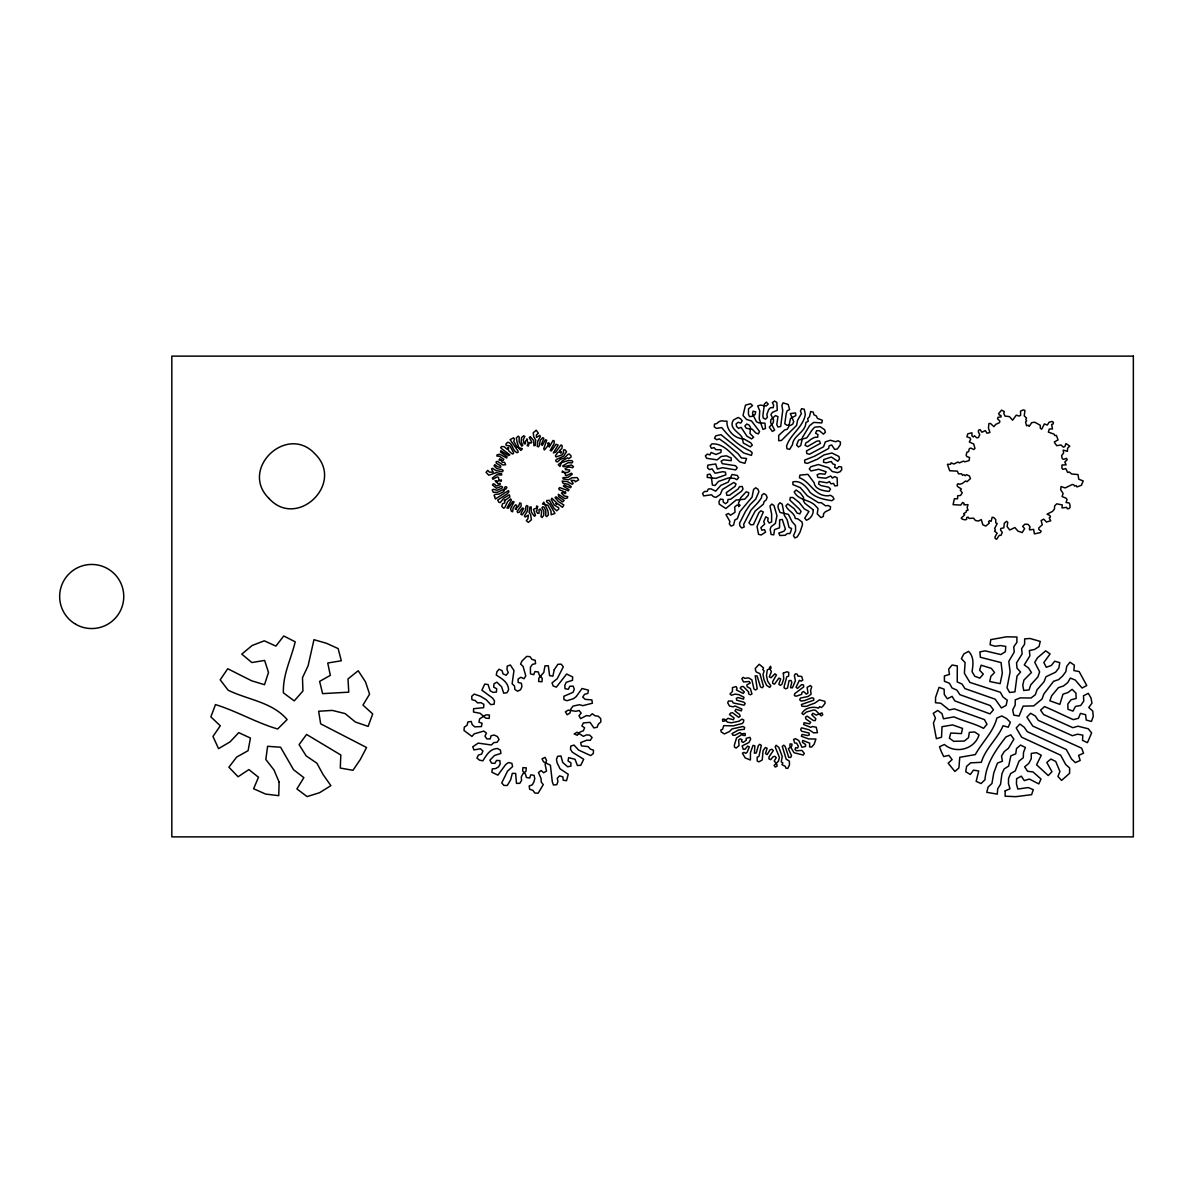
<?xml version="1.0" encoding="UTF-8"?>
<svg xmlns="http://www.w3.org/2000/svg" width="1193" height="1193" viewBox="0 0 1193 1193"><rect width="100%" height="100%" fill="white"/><g stroke="black" fill="none" stroke-linecap="round" stroke-linejoin="round"><path stroke-width="1.5" d="M494.603 496.542L495.349 499.017L508.486 490.577L508.949 491.829L507.189 493.842L497.675 500.091L499.002 502.432L500.344 502.462L503.685 498.286L509.351 494.767L509.888 496.944L504.251 500.866L504.788 499.971L504.728 502.879L502.447 503.849L501.791 506.429L503.744 508.233L504.833 507.457L507.636 501.582L510.604 498.928L511.439 499.971L506.965 507.979L508.293 508.233L512.766 501.567L514.079 501.865L510.559 508.785L511.394 511.275L512.647 511.752L513.109 508.143L515.436 504.863L516.703 505.28L516.36 509.471L515.167 508.8L518.552 506.294L519.82 502.879L521.043 503.446L521.117 506.13L517.121 511.454L517.777 512.632L519.089 512.319L522.31 508.054L523.608 508.397L521.162 513.02L520.953 514.347L522.191 514.869L525.352 510.544L525.889 506.563L526.709 505.489L527.873 506.16L527.172 511.469L524.383 515.987L525.248 517.016L528.365 515.108L527.888 518.836L526.322 520.685L528.35 522.4L531.377 519.82L530.691 514.645L529.11 512.468L529.811 507.159L531.124 506.831L531.317 512.036L534.434 516.286L535.478 515.451L533.48 509.351L537.342 507.741L537.804 506.458L536.522 506.011L537.089 510.172L536.209 511.186L537.715 513.393L539.042 513.199L539.057 509.471L540.354 509.143L541.652 511.484L541.04 516.658L542.099 517.494L543.695 515.376L543.889 511.35L541.95 507.86L542.726 506.771L544.023 507.129L545.827 510.723L545.753 515.659L546.677 516.644L548.437 514.809L547.93 510.813L543.814 502.208L542.502 504.042L547.87 505.221L551.002 511.096L551.196 514.779L554.969 513.422L549.734 504.311L546.662 501.835L546.797 500.508L549.287 500.344L553.999 508.278L556.728 510.798L558.756 509.053L558.697 507.711L554.268 505.116L551.196 499.375L551.897 498.227L556.505 502.73L556.609 504.43L555.804 503.729L557.504 503.61L562.5 507.308L563.886 505.027L558.369 501.567L555.058 497.556L556.177 496.825L562.365 501.91L564.185 500.523L558.771 496.631L558.324 494.245L564.766 498.57L567.376 497.973L567.734 496.676L564.11 495.915L561.411 493.052L565.422 491.74L565.81 493.037L564.617 493.663L562.962 491.158L559.323 489.771L558.801 488.534L559.741 487.579L568.435 490.83L568.957 489.592L563.364 486.177L564.2 485.133L570.358 487.713L571.268 486.729L568.196 484.343L563.021 483.269L562.127 481.062L567.421 481.644L572.088 484.269L573.177 483.493L571.104 480.287L574.847 480.615L575.265 481.897L578.59 479.914L577.248 477.618L571.954 477.767L568.524 479.735L563.2 478.989L562.917 477.677L568.062 477.319L572.297 474.232L571.432 473.203L566.615 475.575L565.333 475.187L565.542 473.86L562.47 470.981L562.082 472.294L567.346 472.517L569.613 471.235L569.479 469.893L565.721 469.774L565.124 468.566L568.793 466.97L572.715 467.701L573.475 466.597L571.387 464.987L563.678 466.791L562.619 465.956L568.211 462.66L572.014 462.914L572.789 461.825L572.073 460.692L568.092 460.587L560.233 463.063L558.264 464.733L559.979 466.478L561.888 461.169L567.614 457.844L568.703 458.619L570.955 457.247L571.074 455.92L569.3 453.996L568.002 454.324L564.274 458.067L560.486 459.201L557.563 461.9L556.251 461.631L555.67 460.423L556.564 459.424L563.633 456.144L566.526 451.64L564.736 449.657L563.424 449.955L563.618 452.639L562.097 454.846L555.998 456.949L555.416 455.741L557.757 452.49L560.516 451.357L561.649 452.102L560.889 453.236L559.472 450.745L561.992 448.329L562.142 445.645L561.008 444.929L555.64 452.251L553.358 452.908L558.145 445.049L555.998 444.303L551.434 450.879L550.152 450.492L554.044 443.692L554.253 441.067L553.06 440.441L549.287 447.047L547.572 443.259L548.81 442.737L549.481 443.9L544.44 449.955L543.71 448.836L546.692 440.202L545.41 439.799L542.293 445.421L541.294 444.527L543.814 438.487L542.83 437.577L540.205 440.426L539.296 445.66L538.55 446.779L537.223 446.495L537.804 441.171L540.429 436.534L539.788 435.37L536.462 437.399L536.343 435.013L538.386 433.268L536.239 430.226L533.196 432.82L533.748 436.668L535.746 440.128L535.239 445.451L533.927 445.75L533.659 440.56L530.303 436.638L529.274 437.488L531.81 442.156L530.945 443.17L529.811 442.439L527.067 445.63L528.38 445.988L528.723 444.661L526.545 439.024L527.545 439.397L525.263 441.246L525.502 443.781L524.159 443.796L523.175 439.963L524.86 436.355L523.623 435.833L521.58 437.577L521.147 441.574L522.728 445.272L521.788 446.227L519.104 441.768L519.209 437.056L518.209 436.161L516.36 437.935L517.016 441.902L519.119 448.538L520.834 450.447L522.43 448.747L517.046 447.092L513.825 441.425L514.451 438.815L513.512 437.846L510.082 439.635L517.941 450.909L518.12 452.236L516.852 452.699C512.349 450.566 513.244 444.631 508.904 442.543L507.592 442.245L505.877 444.079L506.19 445.392L510.007 445.899L513.616 452.908L512.886 454.026L511.648 453.504L508.77 450.76L507.487 448.076L508.65 447.39L508.516 448.732L506.846 449.105L504.177 446.644L501.582 446.6L500.702 447.614L501.582 448.643L509.843 454.861L508.71 455.562L500.851 450.73L500.493 452.028L507.04 456.695L506.727 458.008L499.763 454.279L497.123 454.727L496.855 456.054L499.315 456.248L503.819 459.171L503.192 460.349L499.002 460.021L499.688 458.828L500.866 459.529L502.164 462.228L504.594 462.347L505.638 464.733L503.043 464.987L497.451 461.363L496.169 461.766L496.199 463.108L500.732 465.896L500.628 467.238L498.003 466.925L494.767 464.674L494.081 465.837L496.914 468.67L502.164 469.654L503.163 470.564L502.462 471.712L495.856 470.579L492.664 468.282L491.471 468.894L493.231 472.13L489.428 472.145L487.758 470.34L486.043 472.353L488.832 475.217L496.228 472.622L501.492 473.651L501.716 474.978L496.556 474.799L492.351 478.065L492.903 479.288L497.302 476.872L498.525 477.439L498.853 479.899L501.328 481.301L501.418 479.944L495.841 481.868L495.17 480.704L496.497 480.839L497.6 483.642L500.18 483.359L500.135 484.701L496.363 486.028L494.484 484.119L493.186 483.821L492.5 484.969L496.422 488.265L501.403 486.282L502.521 487.042L501.91 488.235L496.959 490.278L493.32 489.279L492.187 489.995L493.38 492.336L497.406 492.306L503.476 489.548A2.878 2.878 0 0 0 506.876 487.4L505.787 486.61L504.654 487.326L503.834 491.531L499.092 494.021L495.125 494.469L494.066 495.319L494.603 496.542M554.238 669.705L552.896 676.148L549.585 675.626L548.318 665.754L544.962 665.843L543.829 672.405L538.893 678.131L538.625 681.531L542.025 681.755L542.219 678.355L539.355 675.134L538.282 671.957L534.941 671.57L533.718 674.686L530.453 673.881L530.423 667.245L532.317 664.471L535.568 663.606L535.195 660.266L531.944 659.446L530.05 656.672L526.709 656.389L521.997 661.011L520.551 664.039L523.041 666.29L525.785 675.924L523.936 678.728L520.923 677.281L518.075 679.056L518.15 682.411L521.386 683.291L521.923 686.601L520.595 689.688L517.628 691.254L514.824 689.405L514.541 686.05L512.125 683.738L513.959 670.555L510.365 664.978L507.234 666.156L507.01 669.512L508.278 672.613L506.16 675.223L503.073 673.911L502.074 670.705L499.062 669.213L496.884 671.778L496.273 675.074C501.865 678.683 508.248 682.187 508.621 689.748L507.01 692.686L503.7 693.208L501.627 686.825L496.899 682.157L493.977 683.813L493.708 687.153L496.676 688.719L496.422 692.059L493.082 692.372L490.144 690.747L488.056 684.499L484.716 684.126L481.897 690.21L492.649 698.129L494.499 700.917L494.096 704.243L490.77 704.616L486.177 699.709L480.451 696.25L474.203 694.087L471.697 696.324L471.951 699.665L475.187 700.559L477.588 702.901L480.943 702.692L483.866 704.332L483.583 707.688L473.606 708.687L473.502 712.042L480.048 713.28L485.79 718.156L489.19 718.44L489.428 715.039L486.028 714.846L479.646 718.842L478.945 722.123L482.091 723.286L481.405 726.582L474.739 726.865L472.234 724.643L471.205 721.437L467.895 721.974L467.089 725.24L464.316 727.119L463.973 730.459L471.966 736.439L474.143 733.889L483.776 731.085L486.461 733.099L484.969 736.111L486.833 738.899L490.189 738.914L491.084 735.678L494.379 735.097L497.406 736.573L499.032 739.511L497.108 742.27L493.783 742.628L491.382 744.984L478.199 743.12L472.756 746.803L473.949 749.935L480.406 748.757L482.926 750.979L481.644 754.08L478.423 755.065L476.932 758.062L479.541 760.165L482.837 760.836C486.431 755.229 489.891 748.786 497.466 748.488L500.419 750.069L500.926 753.394L494.543 755.452L489.876 760.18L491.531 763.102L494.871 763.401L496.497 760.478L499.852 760.597L500.225 763.938L498.555 766.845L495.677 768.575L492.336 768.859L491.859 772.184L497.884 775.122L505.802 764.415L508.576 762.536L511.842 763.311L512.602 766.577L507.592 771.036L501.746 782.906L503.938 785.441L507.293 785.456L510.664 779.79L512.304 773.332L515.659 773.452L516.48 783.398L519.835 783.309L521.565 780.431L521.266 777.09L522.728 774.063L526.009 771.26L526.277 767.86L522.877 767.636L522.683 771.036L525.546 774.257L526.441 777.493L529.737 778.06L530.736 774.839L534.046 775.331L534.777 778.611L533.927 781.847L532.317 784.8L529.17 785.978L529.692 789.289L532.898 790.318L534.822 793.062L538.162 793.211L543.262 784.621L541.19 781.982L541.085 778.626L538.475 772.527L541.16 770.499L543.65 772.766L546.513 771.036L545.141 764.489L546.543 760.418L545.052 757.346L542.01 758.867L543.561 761.895L550.405 765.175L552.299 781.803L553.418 784.964L556.773 784.681L557.936 781.534L557.28 778.239L559.621 775.853L562.828 776.867L563.215 780.207L566.526 780.699L568.241 774.272L560.039 768.799L557.086 762.774L556.46 759.479L557.608 756.332L560.949 755.959L562.723 762.431L567.644 766.786L570.925 766.115L570.88 762.759L568.032 760.985L568.643 757.689L575.011 759.27L577.427 765.518L580.782 765.295L583.69 759.255L572.312 752.186L570.493 749.368L570.806 746.028L574.027 745.103L578.56 750.039L590.639 755.601L593.309 753.558L593.488 750.203L590.326 749.1L588.089 746.594L581.423 745.879L580.663 742.613L586.911 740.152L590.252 740.376L592.101 737.557L589.774 735.142L586.419 734.873L583.407 736.349L577.069 732.219L574.191 733.963L577.293 735.246L580.096 731.995L583.258 730.862L584.645 727.819L581.871 725.941L583.377 722.928L590.058 722.361L593.846 727.894L597.141 727.283L598.349 724.151L600.869 721.944L600.69 718.589L598.289 716.247L594.964 715.74L592.265 713.757L589.804 716.039L586.479 715.576L580.633 718.618L578.978 715.696L581.17 713.146L579.097 710.506L575.831 711.296L568.3 710.089L565.378 711.848L567.167 714.756L570.06 712.922L571 708.717L573.072 706.077L579.544 704.69L582.751 705.674L592.384 703.214L591.862 699.903L585.226 699.352L582.706 697.13L584.555 694.326L587.791 693.446L588.432 690.15L582.035 688.51L576.159 696.682L573.46 698.68L567.093 700.709L563.931 699.62L563.871 696.265L572.968 692.358L574.325 689.286L573.162 686.139L569.807 686.258L568.315 689.271L565.005 688.719L564.826 685.379L566.198 682.307L572.476 680.338L572.655 676.983L566.645 674L556.385 687.123L553.209 686.02L552.031 682.888L557.25 678.683L563.29 666.872L561.262 664.188L557.906 664.277L554.238 669.705M783.339 673.091L783.712 678.772L781.952 684.245L780.401 685.379L778.835 684.275L780.654 678.921L778.925 678.086L774.496 684.126L772.691 683.47L772.676 681.561L776.434 674.984L774.913 673.821L771.066 677.713L769.306 676.923L771.394 671.644L769.41 667.826L770.499 666.261L771.125 668.065L767.293 669.899L766.473 675.581L767.636 681.158L770.812 685.886L769.709 687.451L766.607 685.319L764.131 680.159L762.998 674.582L764.146 670.928L762.73 669.631L763.535 667.886L759.21 664.277L755.318 668.423L755.482 670.332L756.347 672.047L759.852 673.598L763.505 686.378L762.163 687.75L760.463 686.87L757.108 675.939L755.199 675.82L757.197 688.853L755.631 689.972L753.961 689.047L751.873 679.816L748.548 677.892L744.805 678.355L743.194 677.311L741.837 678.668L743.522 681.978L749.189 681.486L750.248 683.082L746.967 684.722L747.027 686.631L750.322 688.525L751.978 693.968L750.263 694.818L748.593 693.864L748.607 691.94L743.269 686.467L741.36 686.631L740.167 688.122L744.372 691.97L743.15 693.446L736.394 689.957L737.065 688.167L736.036 686.542L732.442 687.645L732.457 691.478L729.967 694.043L731.473 695.236L735.097 694.102L738.885 694.669L743.925 697.234L743.537 699.113L738.154 697.577L736.364 698.278L736.648 700.172L743.925 702.215L745.207 703.646L744.089 705.197L733.039 702.901L732.338 701.111L728.505 701.007L727.685 702.737L729.534 706.092L733.277 706.852L734.963 705.943L741.867 709.074L741.271 710.894L735.857 709.283L734.977 710.983L739.526 714.428L740.212 716.218L738.631 717.321L732.517 712.728L730.623 713.026L729.475 714.562L734.083 717.918L733.412 719.722L727.939 718.335L724.628 721.064L722.69 721.228L722.54 719.275L724.494 719.17L727.611 722.227L731.398 722.779L738.87 721.243L742.076 719.125L743.761 720.05L743.537 721.959L742.374 723.48L733.143 725.866L723.763 725.642L722.585 729.281L720.811 730.012L721.198 731.891L724.345 733.949L729.49 731.518L731.98 728.968L743 726.492L744.671 727.447L744.238 729.311L738.542 729.997L732.04 733.635L732.979 735.306L734.903 735.261L739.988 732.591L743.269 735.425L745.207 735.529L745.282 733.576L743.343 733.531L736.543 737.99L734.336 745.207L734.5 747.116L736.156 748.086L739.049 745.58L738.631 740.003L740.182 738.87L741.971 739.571L741.524 741.435L743.164 742.434L746.266 740.212L746.192 738.303L749.905 737.349L750.695 739.108L748.95 742.478L742.15 745.923L743.284 749.353L745.178 749.129L747.564 746.147L749.353 746.833L747.206 752.097L745.774 753.38L744.134 752.38L742.389 753.171L745.237 757.943L750.412 760.016L750.457 752.559L753.037 745.357L754.886 745.893L754.379 753.23L756.273 752.947L758.345 745.655L759.702 744.313L761.298 745.371L758.942 756.392L757.182 757.152L757.182 760.955L758.882 761.85L762.223 759.986L763.073 750.68L765.295 747.549L767.099 748.175L765.533 753.573L767.129 754.632L770.096 749.771L771.931 749.264L773.318 750.591L769.008 756.899L768.918 758.823L770.633 759.673L773.094 756.75L774.973 756.317L776.27 757.719L774.227 760.94L776.897 764.355L777.016 766.264L775.241 766.995L774.063 765.474L778.447 761.119L779.417 757.436L775.196 746.922L776.136 745.252L778.88 747.504L782.22 756.466L781.251 761.835L782.832 762.938L781.937 764.638L785.262 766.324L785.874 768.143L787.768 768.441L789.438 764.981L789.408 761.164L786.172 759.151L782.28 746.371L783.801 745.193L785.188 746.505L788.767 757.361L790.691 757.436L791.511 755.691L788.364 748.712L791.809 746.013L791.988 744.074L790.034 743.925L789.915 745.864L794.061 752.738L803.292 755.035L804.291 753.394L801.979 750.442L796.342 750.74L794.985 749.383L795.686 747.593L797.55 748.086L798.4 746.356L796.611 743.12L794.702 743.03L793.584 739.496L795.299 738.661L798.699 740.45L801.979 747.28L805.558 746.4L805.588 744.492L802.427 742.314L802.755 740.421L809.644 743.15L809.615 746.937L811.538 747.101L814.118 744.298L815.923 739.034L808.511 738.899L801.383 736.245L802.024 734.426L807.586 735.544L809.376 734.888L809.003 733.009L801.592 731.205L800.652 729.519L801.562 727.834L808.988 729.743L813.641 732.83L817.473 732.681L816.236 727.238L812.478 726.507L810.763 727.342L803.679 724.569L804.097 722.704L809.585 723.853L810.673 722.272L805.931 719.051L805.484 717.172L807.079 716.113L813.313 720.527L815.222 720.602L815.863 718.783L811.777 714.831L812.895 713.28L816.251 715.084L822.037 712.907L822.752 714.682L821.261 715.875L815.445 710.282L813.537 710.014L806.229 712.117L803.396 714.622L801.905 713.414C804.708 707.822 812.985 706.047 818.547 708.18L819.651 706.614L821.38 707.449L822.887 706.271L825.109 703.229L824.84 701.335L819.472 699.859L814.804 703.139L809.421 705.018A8.008 8.008 0 0 1 803.918 706.331L802.009 706.331L801.398 704.511L813.745 700.216L813.715 698.293L811.881 697.756L804.738 700.53L801.055 701.081L799.683 699.739L800.548 698.039L808.004 696.518L811.106 694.266L810.584 690.479L811.732 686.84L810.345 685.513L807.124 687.392L807.974 693.073L806.364 694.117L803.575 691.493L801.92 692.447L801.636 694.341L796.238 696.205L794.404 695.608L794.657 693.715L803.769 686.855L803.485 684.946L801.592 684.633L797.535 688.436L796.044 687.228L799.385 680.338L801.144 681.099L802.785 680.099L801.681 676.461L797.878 676.073L797.297 674.239L795.433 673.791L794.329 675.357L795.403 680.771L792.42 687.809L790.497 687.69L791.809 682.232L791.004 680.487L789.095 680.621L787.499 688.048L785.74 688.793L784.069 687.869L784.278 685.96L786.784 676.774L788.603 676.192L788.752 672.42L786.933 671.778L783.339 673.091M813.164 509.769C813.701 514.228 810.644 518.791 806.438 520.252L804.753 518.15L808.929 511.439L804.261 508.8L799.235 502.507L792.972 497.526L790.288 497.481L789.87 500.135L799.549 509.277L801.04 511.499L799.757 513.87L797.178 513.124L794.165 508.695L787.768 503.893L785.919 505.847C787.768 510.977 794.344 512.408 795.269 518.403L797.908 518.895L802.128 522.087L802.486 524.756L800.011 532.212L797.327 536.835L794.881 537.954L793.434 535.702L795.612 530.796L795.477 525.531L791.958 521.49L788.409 514.347L780.043 512.468L778.03 507.502L778.224 504.833L779.939 502.76L782.22 504.162L784.293 515.227L787.141 519.775L789.095 527.47L791.585 528.469L790.944 531.064L789.93 533.554L787.246 533.554L785.188 535.284L779.834 535.523L778.805 533.047L783.726 531.347L785.426 529.274L782.295 519.432L779.64 519.88L779.521 527.828L774.54 529.603L773.75 534.837L771.081 534.449L770.186 529.155L771.155 526.665L775.346 523.503L776.956 515.704L773.989 505.519L771.737 504.057L769.977 506.086L771.617 513.9L771.632 521.908L769.202 523.056L767.725 520.819L768.143 518.165L765.817 516.793L763.759 521.565L764.683 524.085L760.866 527.679L761.865 530.169L764.504 529.662L765.563 532.123L761.134 535.001L758.539 534.3L757.018 526.486L763.341 512.021L760.955 510.798L758.957 512.587L753.424 524.637L750.74 524.801L748.95 522.817L755.199 511.036L763.356 504.207L764.072 501.627L766.174 499.956L767.159 497.451L766.16 494.961L763.878 493.544L761.79 495.229L761.462 497.884L758.316 502.238L751.023 510.082L743.642 524.353L744.208 526.978L741.718 528.007L739.928 526.009L739.481 523.354L745.521 511.379L750.009 504.714L755.721 499.047L758.912 491.74L757.958 489.234L755.706 487.773L753.603 489.443L752.052 497.168L740.003 511.484L737.304 518.731L734.903 519.924L733.576 525.114L731.07 526.083L729.341 524.025L729.848 521.386L725.985 514.645L728.416 513.497L730.489 515.212L735.007 512.349L734.694 507.01L736.737 505.265L740.137 505.131L738.721 506.697L738.527 503.282L740.689 497.72L746.147 491.829L748.727 492.59L748.324 495.244L744.715 499.196L736.17 500.001L725.851 508.516L719.17 504.117L719.021 501.433L720.378 499.121L723.033 499.449L723.316 502.119L725.478 503.7L727.641 502.104L727.998 499.449L730.668 499.226L741.464 491.277L743.015 489.085L742.24 486.505L739.556 486.625L738.184 488.936L729.534 495.289L726.85 495.304L726.298 492.664L735.022 486.431L736.021 483.94L733.755 482.494L722.406 489.443L720.318 494.379L716.054 497.332L713.444 496.706L711.58 494.767L703.631 495.9L702.588 493.425L704.466 491.501L707.151 491.397L708.344 488.996L711.028 488.876L715.696 491.173L720.885 485.342L728.222 482.121L732.07 474.471L737.214 475.425L738.646 477.707L736.812 479.675L734.47 478.393L728.386 477.975L718.41 481.48L715.039 485.506L712.385 485.074L711.311 476.365L709.924 474.068L707.33 474.739L707.24 477.424L715.845 478.378L725.866 474.829L725.433 472.174L722.794 471.697L715.054 473.248L712.057 468.879L709.477 469.654L707.524 467.82L707.852 465.151L715.696 463.973L717.381 469.073L722.511 467.671L735.693 469.908L737.244 467.716L735.455 465.702L722.257 463.659L721.139 461.214L723.435 459.812L731.205 460.677L731.234 457.993L726.343 455.801L721.139 456.501L717.157 459.887L706.614 458.276L705.391 455.875L707.404 454.101L709.969 454.891L711.103 452.46L715.964 454.503L720.93 452.475L721.109 449.791L715.875 449.627L714.085 447.629L711.475 448.314L710.178 445.958L711.878 443.885C723.838 443.05 732.055 454.548 739.794 461.885L744.864 463.376L746.579 458.5L741.375 457.948L738.124 453.743L725.851 443.557L719.304 438.875L716.769 439.755L714.547 438.249L715.74 435.833L720.945 434.655L743.806 453.057L751.441 455.353L752.172 452.773L750.233 450.924C739.078 446.018 729.162 437.175 721.75 427.571L716.471 428.376L714.264 426.84L714.458 424.171L717.038 423.426A6.532 6.532 0 0 1 724.3 421.174L726.984 421.144C726.224 430.464 734.858 438.86 743.806 438.86L750.785 442.871L752.336 445.064L750.367 446.883L743.343 443.035L742.031 437.19C738.556 431.896 728.237 427.959 733.486 420.011L738.199 417.446L740.51 418.818L742.255 420.846L740.764 423.083L738.213 422.262L736.111 423.933L736.633 426.572L738.616 428.376L741.092 427.333L746.937 436.176L751.56 438.905L753.648 437.205L749.965 433.521L750.531 427.452L749.159 425.14L746.714 424.022L744.894 425.99L746.236 428.317L752.231 429.182L755.795 432.955L758.301 433.909L759.568 431.538L751.501 420.995L746.46 419.384L743.015 415.477L745.476 405.143L750.636 403.741L752.574 405.605L748.503 408.826L748.443 414.18L749.547 416.64L752.201 416.297L755.109 414.433L755.691 411.764L753.022 411.212L752.5 413.896L756.451 421.711L758.852 422.889L764.952 423.172L765.488 428.481L762.968 429.376L759.21 418.773L759.747 410.81L757.704 405.978L760.254 405.113L766.279 405.963L768.247 404.084L766.353 402.13L764.415 404.054L762.909 415.358L763.162 418.027L765.593 419.19L767.412 417.207L766.86 414.582L768.65 409.527L770.559 407.633L773.243 407.678L773.646 405.024L772.363 402.667L774.525 401.072L776.852 402.414L777.254 410.288L772.333 412.39L770.887 414.642L773.586 419.981L773.243 422.68L769.306 427.183L772.363 431.463L774.66 430.062L770.589 422.352L770.932 419.638L775.51 415.596L777.97 416.64L776.777 424.604L778.015 426.99L780.669 426.557L782.727 410.616L781.922 405.307L783.04 402.861L788.155 404.427L789.617 409.557L787.216 410.765L786.262 413.27L784.77 423.783L787.007 425.26L790.437 425.409L792.793 424.097L793.703 421.576L790.333 413.583L795.522 412.897L795.791 415.582L790.497 418.594L788.648 427.049L787.171 429.286L784.576 430.017L778.701 435.43L778.701 440.694L781.385 440.485L796.581 425.454L797.55 420.368L801.413 413.553L800.414 411.063L801.621 408.662L804.246 409.244L805.35 414.478C802.978 427.526 790.541 433.864 786.545 446.152L787.022 448.792L789.662 449.299L792.45 444.795C793.121 435.415 805.707 432.343 805.886 422.501L808.272 421.263L807.691 418.639L809.495 416.67L810.703 411.525L813.298 412.167L813.924 414.791L816.325 415.969L817.473 418.4L822.365 420.294L821.798 422.919L813.76 422.397L809.57 425.677L802.65 437.115L800.742 445.571L798.46 446.987L796.596 445.049L798.564 440.128L806.796 437.831L809.883 433.447A23.308 23.308 0 0 1 814.819 427.139L820.173 426.691L824.602 429.704L825.377 432.284L823.409 434.118L819.308 430.658L816.623 430.733L815.594 433.223L817.936 434.55L817.682 437.22L814.998 437.309A18.999 18.999 0 0 0 808.243 441.589L805.886 442.871L805.081 445.421L807.512 446.555L816.743 441.186L819.397 440.873L820.501 443.319L806.498 450.924L806.826 453.579L809.421 454.265L823.573 446.764L825.317 441.902L830.373 440.262L835.547 441.708L838.053 440.769L840.424 442.036L840.334 444.721L837.322 449.045L834.668 449.403L831.67 444.959L829.12 445.839L828.643 448.479L814.595 456.173L804.649 460.125L804.813 462.809L807.437 463.361L817.339 459.23L824.08 454.891L831.864 452.997L838.962 456.487L839.44 459.126L837.829 461.273L831.297 457.038L823.737 459.588L823.528 462.258L826.153 462.809L831.312 461.497L832.684 463.809L835.204 464.733L834.638 467.358L837.039 468.581L838.873 466.612L841.527 466.955L841.751 469.624L840.096 471.742L837.546 472.622L832.296 471.518L828.583 467.686L818.338 464.524L810.822 466.731L809.272 468.924L811.001 470.981L818.681 469.252L826.153 471.817L824.9 474.188L819.561 473.681L817.13 474.814L817.831 477.394L825.839 478.214L830.701 475.992L832.416 478.065L834.682 476.633L837.113 477.767L837.426 485.655L834.742 485.849L833.594 483.419L830.939 483.806L829.418 481.599L827.032 482.822L819.114 481.42L818.592 484.06L820.844 485.521L828.658 487.191L830.492 489.16L829.016 491.412C823.379 490.77 814.983 489.622 814.103 482.703L807.915 474.352L799.921 475.127L799.414 477.767C810.703 481.808 814.222 496.034 827.793 495.826L830.432 495.304L832.729 496.691L834.026 499.032L831.909 500.687C824.08 499.554 815.863 497.869 809.898 492.187C806.483 486.535 800.16 479.899 792.868 481.927L792.913 484.612L800.294 487.654L807.288 495.721L818.547 502.73L821.231 502.641L825.541 505.832L828.21 505.504L830.582 506.771L830.194 509.426L825.362 511.752L823.543 513.736L823.364 516.405L820.978 517.643L817.22 513.825L818.025 508.516L814.342 504.609C807.855 499.375 798.326 500.091 794.18 491.904L796.104 490.025L800.428 493.141L803.575 497.451L803.5 500.881L804.798 503.237L813.164 509.769M1005.147 790.884L1005.117 796.208L1015.78 796.67L1031.617 794.672L1033.272 789.691L1028.321 787.559L1017.853 789.05L1016.451 783.965L1016.6 778.686L1021.312 776.151L1024.28 780.61L1029.365 779.059L1038.805 783.905L1040.997 779.029L1032.959 771.901L1027.635 771.304L1024.653 766.875L1028.754 763.445L1031.259 758.733L1031.289 753.38L1036.553 752.723L1041.28 755.244L1036.553 764.788L1048.259 775.569L1051.972 771.692L1046.798 762.476L1050.899 759.046L1055.73 761.462L1059.921 771.439L1057.967 776.494L1061.606 780.386L1069.584 773.332L1069.644 768.053L1065.692 764.504L1060.652 755.184L1021.596 737.185L1016.212 727.939L1019.896 724.032L1024.205 727.238L1027.248 731.652L1066.303 749.547L1071.478 758.927L1075.34 762.64L1080.202 760.463L1078.621 755.378L1083.557 753.201L1081.663 748.19L1032.78 726.06L1026.919 717.142L1030.618 713.28L1035.241 715.934L1038.238 720.348L1072.388 735.708L1077.518 734.202L1082.782 735.112L1082.558 740.421L1087.449 742.657L1091.625 732.92L1088.27 728.774L1077.95 726.209L1072.85 727.685L1043.651 714.562L1040.579 710.163L1044.486 706.584C1054.433 710.715 1063.485 715.293 1073.312 719.662L1078.442 718.275L1080.485 713.369L1085.6 714.741L1086.241 720.035L1091.431 721.437L1093.25 716.411L1092.758 711.088L1088.791 707.464L1091.968 703.169L1090.998 697.95L1088.299 693.342L1083.512 695.743L1083.751 701.081L1080.739 705.451L1075.49 706.435L1072.954 711.117L1067.974 709.253L1067.839 703.989L1071.031 699.769L1076.161 698.487L1075.937 693.133L1072.149 689.345L1067.959 692.522L1062.978 694.192L1059.861 704.362L1049.855 700.798L1051.659 695.787L1058.445 687.645L1063.485 685.975L1067.675 682.679L1070.345 678.071L1075.236 680.04L1082.081 688.033L1086.763 685.513L1079.143 671.555L1073.864 670.585L1074.386 665.232L1069.987 662.16L1066.691 666.41L1065.841 671.674L1062.635 675.984L1058.683 679.592L1053.598 681.292L1043.875 693.968L1042.026 699.009L1033.794 705.883L1023.117 706.137L1019.046 716.039L1013.796 715.129L1012.693 709.924L1015.154 705.182L1015.288 699.844L1020.283 697.875L1030.991 698.009L1035.285 694.773L1037.075 689.748L1044.054 681.74L1045.978 676.744L1055.596 672.196L1058.862 667.961L1059.802 662.652L1054.687 661.22L1051.331 665.44L1046.291 667.29L1043.83 662.547L1050.094 653.943L1045.694 650.841L1037.537 657.746L1034.719 662.309L1039.64 671.808L1037.925 676.893L1030.767 684.812L1029.067 689.912L1023.728 690.479L1022.774 685.229L1023.952 680.04L1031.423 672.524L1028.605 668.035L1024.28 664.919L1029.872 655.852L1029.395 650.543L1034.599 649.439L1039.043 646.531L1040.251 641.416L1030.006 638.479L1024.683 638.866L1024.593 644.22L1021.611 648.649L1022.133 653.913L1016.555 662.876L1016.988 668.14L1020.567 672.062L1017.018 676.073L1014.93 691.88L1009.591 692.492L1007.026 687.779L1010.113 671.987L1008.816 661.34L1014.229 652.094L1013.782 646.755L1016.883 642.386L1016.943 637.002L1006.355 636.823L990.786 639.627L990.071 644.772L995.201 646.263L1000.48 645.547L1005.774 646.397L1005.356 651.751L1000.808 654.569L985.15 650.856L979.885 651.9L980.378 657.254L1001.061 662.592L1002.329 673.15L1000.152 683.649L989.758 681.531L990.846 676.342L994.559 672.554L991.308 668.363L981.123 665.187L979.617 670.242L983.3 674.09L979.826 678.131L974.785 676.267L972.041 671.629C973.234 664.725 974.129 656.717 968.567 651.363L963.855 653.913L961.394 658.685L965.107 662.562L964.376 673.255L969.879 682.426L1000.39 692.283L1002.955 696.98L1007.265 700.187L1006.117 705.406L1001.389 707.956L995.23 699.217L964.928 688.6L962.08 684.096L957.233 681.904L957.308 665.903L952.074 665.008L948.659 669.139L949.479 674.433L944.379 675.954L944.424 681.278L949.419 683.246L952.029 687.958L956.95 690.15L959.873 694.669L990.205 705.54L993.456 709.82L989.981 713.876L954.907 700.932L952.074 696.384L947.346 698.8L944.289 694.49L944.11 689.181L939.07 687.332L935.58 697.383L935.491 702.737L940.83 703.244L949.151 709.939L954.385 708.881L984.464 719.618L986.984 724.27L983.569 728.356C974.189 723.361 963.78 721.258 953.982 716.874L943.454 718.797L942.023 713.653L937.758 710.461L933.284 713.31L935.476 718.171L933.433 723.062L936.386 738.691L941.545 737.244L942.008 726.686L952.551 724.926L962.527 728.386L961.409 733.62L950.761 733.009L949.389 738.184L953.699 741.315L964.347 741.047L968.492 737.677L969.312 732.398L974.592 731.92L979.035 734.903C974.636 749.383 955.533 754.23 944.379 744.492L939.502 746.729L941.366 751.769L943.723 756.556L948.882 755.363L952.103 759.598L948.152 763.207L954.877 771.468L958.904 767.964L959.754 757.316L975.307 754.602C982.167 742.046 993.441 732.07 996.856 718.037L1001.807 715.979L1006.534 718.499L1010.352 722.287L1008.249 727.193L1003.074 725.732C997.602 738.765 985.373 748.503 981.332 762.312L970.625 762.849L966.584 766.368L965.734 771.707L970.282 774.496L973.473 770.156L978.737 770.976L976.157 781.355L981.049 783.562L984.941 779.79C986.268 763.356 996.036 749.666 1005.863 737.035L1010.754 734.813L1013.856 739.183L1008.488 748.235L1004.297 751.515L1001.524 756.034L1002.433 761.223L997.467 763.088L993.739 773.004L991.95 783.488L988.058 787.126L986.775 792.331L997.273 794.135L997.706 788.782L1000.539 784.293L1001.926 773.795L1004.148 768.948L1008.667 766.07L1010.844 755.84L1015.735 753.827L1016.525 748.563L1020.552 745.058L1025.354 747.489L1023.505 752.47L1023.266 757.764L1019.076 761.059L1015.258 770.902L1010.65 773.571L1008.562 778.403L1008.473 783.682L1010.009 788.767L1005.147 790.884M1029.514 528.275L1029.514 529.886L1033.615 529.394L1034.406 533.882L1040.4 532.6L1041.131 531.168L1038.82 529.468L1038.82 527.858L1042.309 524.771L1041.101 520.536L1043.741 519.149L1046.47 522.027L1050.735 520.774L1049.258 517.911L1050.481 516.852L1049.721 515.436L1047.081 514.168L1052.48 511.424L1054.433 509.113L1054.642 505.951L1056.73 503.819L1062.247 504.937L1062.024 507.935L1066.646 507.353L1067.392 508.785L1068.988 508.636L1070.091 507.443L1069.823 504.266L1069.017 502.879L1066.05 502.551L1067.064 499.509L1066.095 498.227L1062.083 496.542L1063.112 493.499L1060.711 489.756L1061.039 486.565L1065.17 487.937L1072.164 484.552L1073.76 484.686L1074.565 486.088L1076.101 485.611L1077.025 486.938L1081.41 485.268L1083.199 480.943L1078.755 479.228L1078.025 474.56L1071.717 474.024L1069.241 471.966L1067.705 472.488L1065.767 468.61L1062.859 469.341L1061.904 468.044L1061.994 465.016L1066.124 464.852L1064.827 461.959L1067.198 459.797L1066.497 458.351L1063.589 459.35L1062.188 458.559L1061.621 455.562L1063.574 453.146L1063.187 450.119L1067.407 451.312L1067.631 448.106L1069.793 446.137L1065.916 443.542L1064.842 446.585L1063.336 447.151L1061.054 444.974L1056.774 445.69L1055.059 443.393L1054.344 441.947L1058.057 439.934L1056.416 435.445L1054.806 435.594L1054.075 434.163L1048.349 432.105L1049.303 429.048L1052.524 428.958L1051.63 424.514L1053.136 423.962L1053.419 422.367L1052.107 421.427L1049.005 422.277L1047.379 425.051L1044.367 423.933L1041.698 429.197L1040.341 428.332L1040.236 425.26L1034.838 422.262L1031.751 422.605L1029.201 426.408L1028.112 425.215L1026.606 425.812L1025.533 422.024L1026.636 420.846L1025.786 419.474L1026.562 418.072L1024.235 415.88L1024.936 410.467L1023.445 409.87L1020.522 411.093L1020.626 415.298L1019.195 416.044L1016.272 415.179L1012.589 420.19L1009.502 416.64L1004.909 416.074L1003.731 413.106L1004.297 411.585L1001.583 410.124L998.66 413.613L999.287 415.089L1000.882 415.358L1001.091 416.954L998.034 417.296L997.527 418.832L999.868 421.054L999.51 422.62L995.767 424.365L993.873 426.662L990.444 423.381L988.848 423.649L988.475 428.212L989.922 432.462L986.984 433.223L985.343 430.569L981.914 432.239L980.064 429.599L978.588 430.226L978.364 431.821L979.751 434.714L978.454 437.503L976.888 437.906L974.457 435.818L973.279 436.921L971.982 435.982L971.922 432.791L967.777 433.82L966.882 436.817L969.909 437.861L970.684 439.263L969.327 442.006L973.682 443.99L974.979 448.434L973.786 449.522L970.893 448.106L969.342 448.553L968.597 451.685L967.031 452.043L966.121 455.115L966.792 456.561L969.581 457.486L969.089 460.587L964.869 461.84L963.437 461.109L959.336 462.914L957.979 462.019L953.848 464.032L951.119 462.809L950.538 464.316L947.406 464.301L949.703 470.758L957.397 471.131L958.456 473.8L961.677 473.83L962.453 475.246L963.974 474.71L965.226 475.709L966.449 474.65L969.342 475.918L970.476 478.617L967.016 481.674L965.555 481.003L962.348 483.463L959.634 484.343L958.173 483.642L957.069 484.82L957.412 486.401L961.364 488.981L960.305 490.204L962.259 492.709L960.589 495.453L957.666 495.766L957.561 498.793L954.385 498.763L953.073 504.654L960.783 505.101L962.602 502.462L964.033 503.207L963.959 504.818L968.045 504.654L967.165 507.457L968.03 510.306L966.434 510.47L966.241 512.065L963.616 513.676L964.675 514.884L961.185 518.075L962.333 519.209L965.331 519.88L966.762 519.149L966.613 517.538L968.164 517.151L969.104 518.463L973.563 518.15L975.471 520.506L978.439 521.043L981.257 519.566L982.838 524.801L985.791 526.068L989.325 523.101L988.52 521.699L989.698 520.61L991.115 521.371L992.158 517.255L993.739 517.538L995.782 519.626L995.737 522.847L997.214 523.518L994.619 528.454L995.424 529.841L994.574 531.213L997.139 533.152L994.962 537.014L995.186 538.61L996.692 539.191L999.361 535.269L1000.972 535.359L1002.284 532.421L1000.554 530.065L1000.808 528.484L1003.835 527.828L1004.297 523.25L1006.624 521.281L1007.772 522.4L1007.086 526.516L1009.71 530.005L1014.915 527.53L1017.957 531.139L1022.192 532.555L1024.653 528.618L1022.64 526.381L1024.921 524.174L1028.038 524.353L1030.081 526.769L1029.514 528.275M269.022 498.465C296.968 529.543 344.852 483.642 315.28 454.19C287.245 423.023 238.809 469.028 269.022 498.465M279.117 782.116L278.744 795.656L265.651 794.091L253.632 788.737L258.478 777.225L248.86 769.589L238.078 776.762L228.892 767.203L236.676 757.063L248.114 750.665L250.426 738.049L238.734 732.651L230.04 741.897L218.543 748.637L212.965 736.469L220.287 725.791L210.878 716.889L215.486 704.601C236.855 711.192 256.286 722.749 277.641 728.998L287.125 719.573C272.153 701.976 247.89 699.873 228.146 690.21L220.198 679.816L227.744 668.736L251.648 680.8L264.518 684.707L268.485 672.434L264.622 660.43L251.872 662.547L241.776 654.122L252.141 645.502L264.264 640.82L275.896 646.099L283.755 635.973L295.208 641.819C291.137 658.968 282.696 674.612 283.397 692.85L294.224 700.887L302.933 691.03L302.485 677.699L308.107 665.769L313.953 639.687L326.464 643.281L338.126 648.574L341.317 660.773L327.747 663.01L330.327 675.372L319.62 681.382L322.602 693.64L348.759 692.164L347.998 678.906L358.213 670.734L365.505 681.874L369.576 694.132L362.97 705.108L372.693 713.921L368.13 726.403L355.38 722.019L345.12 713.593L332.31 710.417L318.65 711.237L320.663 723.838L366.549 747.504L360.361 759.404L352.964 770.305L340.303 768.053L340.81 754.99L306.571 734.456L299.085 744.641L306.139 755.87L316.906 763.222L323.124 774.645L330.879 785.635L319.545 792.719L307.093 796.581L296.893 788.916L303.857 777.642L293.538 769.709L280.579 747.236L267.59 746.296L265.83 759.449L274.002 769.992L279.117 782.116M1133.35 356.125L171.822 356.125L171.822 836.875L1133.35 836.875L1133.35 356.125M75.681 624.252A32.047 32.047 0 0 0 123.759 596.5A32.047 32.047 0 0 0 75.681 568.748A32.047 32.047 0 0 0 75.681 624.252"/></g></svg>
